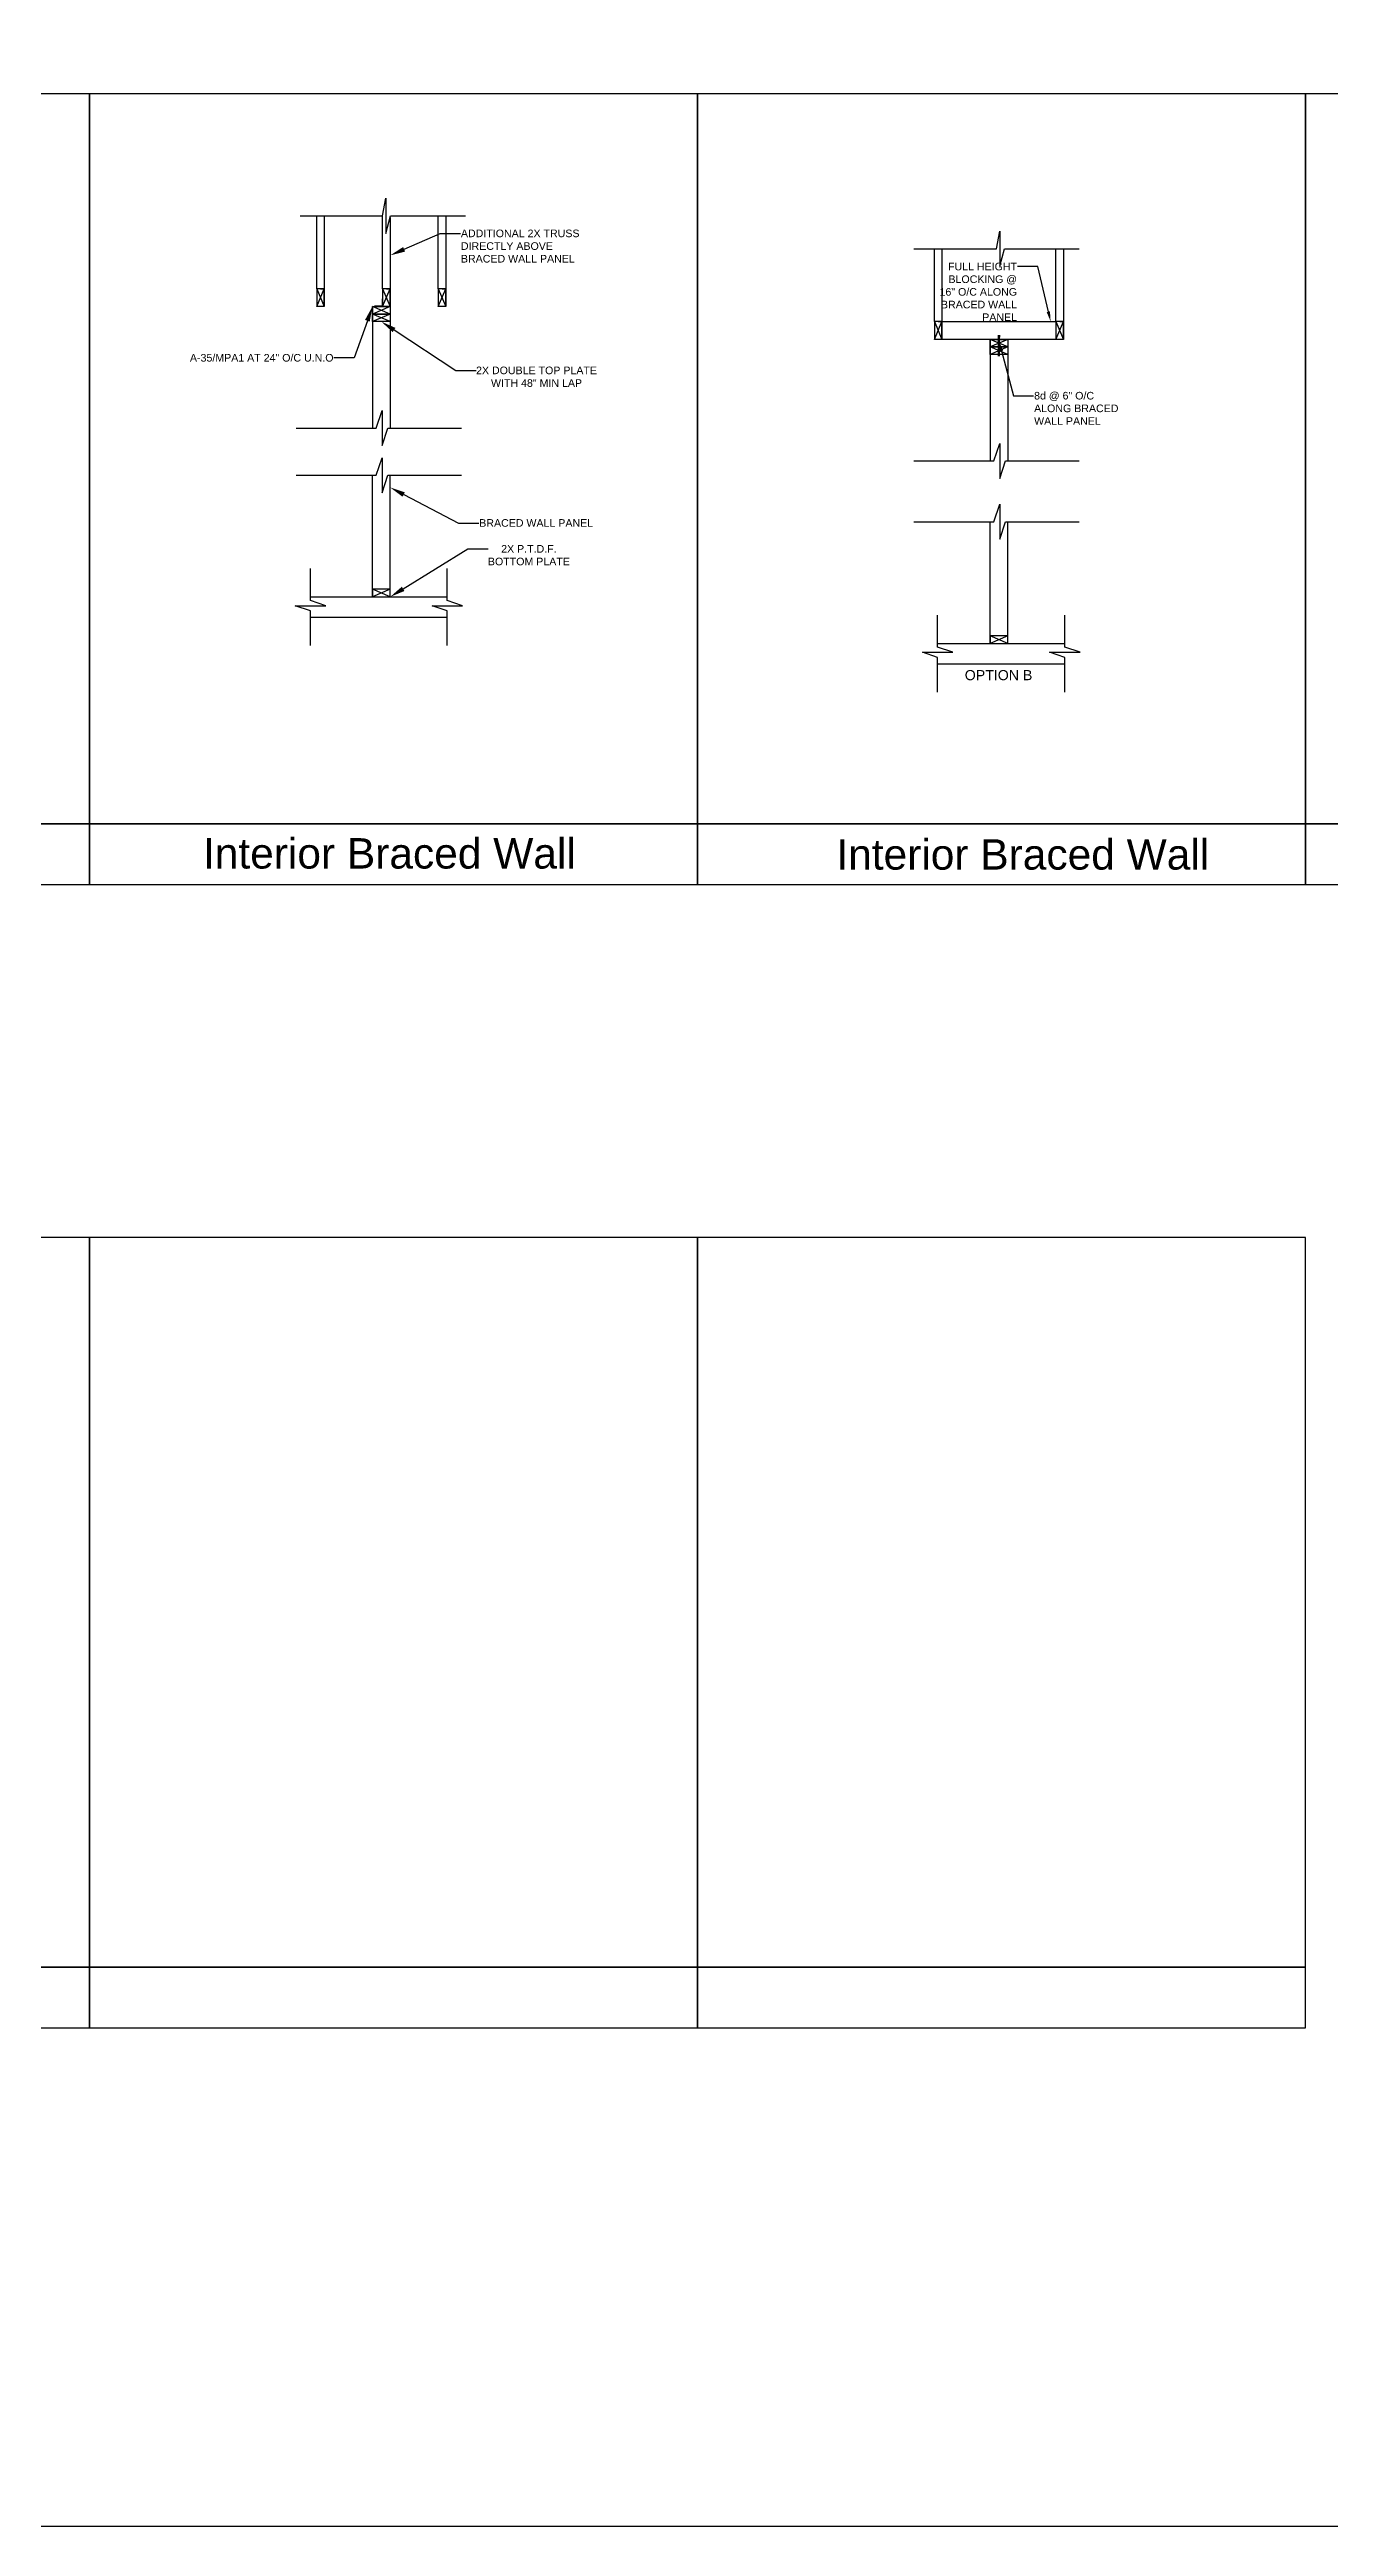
# Model space of a CAD drawing. Header units: inches. Extents: x -3572 to 2430, y -4559 to 3072.
# Drawn here: x 970.8 to 1223.4, y 424.9 to 913.7 of the extents above; entities that cross this region are included whole.
import ezdxf
from ezdxf import colors
from ezdxf.entities.mleader import LeaderData, LeaderLine
from ezdxf.math import Vec2, Vec3

# ---------------------------------------------------------------- set-up
doc = ezdxf.new("R2010")
doc.units = ezdxf.units.IN
doc.header["$MEASUREMENT"] = 0
for name, color, linetype in [('F.P. Room Labels', 7, 'Continuous'), ('OPTIONAL', 7, 'Continuous'), ('Roof Framing - Details', 7, 'Continuous')]:
    doc.layers.add(name, color=color, linetype=linetype)
doc.styles.get("Standard").update_dxf_attribs({"font": 'arial.ttf'})

msp = doc.modelspace()

# ---------------------------------------------------------------- hatches: boundary and pattern name
at = {"layer": 'Roof Framing - Details', "transparency": 33554636}
h = msp.add_hatch(color=256, dxfattribs=at)
h.dxf.hatch_style = 1
h.paths.add_polyline_path([(1036.50271, 864.50351), (1036.37771, 864.50351), (1036.37771, 863.12851), (1035.00271, 863.12851), (1035.00271, 863.00351), (1036.50271, 863.00351)])

# ---------------------------------------------------------------- linework, layer by layer
at = {"color": 3}
msp.add_lwpolyline([(35.18615, 1302.04569), (1585.71888, 1302.04569), (1585.71888, 424.91668), (35.18615, 424.91668)], close=True, dxfattribs=at)
for points in [[(858.62703, 904.92992), (858.62703, 760.92992), (978.62703, 760.92992), (978.62703, 904.92992), (858.62703, 904.92992)], [(978.62703, 904.92992), (978.62703, 760.92992), (1098.62703, 760.92992), (1098.62703, 904.92992), (978.62703, 904.92992)], [(1098.62703, 904.92992), (1098.62703, 760.92992), (1218.62703, 760.92992), (1218.62703, 904.92992), (1098.62703, 904.92992)], [(1218.62703, 904.92992), (1218.62703, 760.92992), (1338.62703, 760.92992), (1338.62703, 904.92992), (1218.62703, 904.92992)], [(858.62703, 760.92992), (858.62703, 748.92992), (978.62703, 748.92992), (978.62703, 760.92992), (858.62703, 760.92992)], [(978.62703, 760.92992), (978.62703, 748.92992), (1098.62703, 748.92992), (1098.62703, 760.92992), (978.62703, 760.92992)], [(1098.62703, 760.92992), (1098.62703, 748.92992), (1218.62703, 748.92992), (1218.62703, 760.92992), (1098.62703, 760.92992)], [(1218.62703, 760.92992), (1218.62703, 748.92992), (1338.62703, 748.92992), (1338.62703, 760.92992), (1218.62703, 760.92992)]]:
    msp.add_lwpolyline(points)
at = {"layer": 'F.P. Room Labels'}
for points in [[(858.62703, 679.28629), (858.62703, 535.28629), (978.62703, 535.28629), (978.62703, 679.28629), (858.62703, 679.28629)], [(978.62703, 679.28629), (978.62703, 535.28629), (1098.62703, 535.28629), (1098.62703, 679.28629), (978.62703, 679.28629)], [(1098.62703, 679.28629), (1098.62703, 535.28629), (1218.62703, 535.28629), (1218.62703, 679.28629), (1098.62703, 679.28629)], [(858.62703, 535.28629), (858.62703, 523.28629), (978.62703, 523.28629), (978.62703, 535.28629), (858.62703, 535.28629)], [(978.62703, 535.28629), (978.62703, 523.28629), (1098.62703, 523.28629), (1098.62703, 535.28629), (978.62703, 535.28629)], [(1098.62703, 535.28629), (1098.62703, 523.28629), (1218.62703, 523.28629), (1218.62703, 535.28629), (1098.62703, 535.28629)]]:
    msp.add_lwpolyline(points, dxfattribs=at)
at = {"layer": 'OPTIONAL'}
for p, q in [((1156.40526, 856.5088), (1156.40526, 832.5088)), ((1158.90526, 856.5088), (1159.60533, 856.5088)), ((1159.90526, 856.5088), (1159.90526, 832.5088)), ((1156.40526, 796.5088), (1156.40526, 820.5088)), ((1159.90526, 796.5088), (1159.90526, 820.5088)), ((1146.03996, 796.5088), (1171.15892, 796.5088)), ((1146.03996, 792.5088), (1171.15892, 792.5088))]:
    msp.add_line(p, q, dxfattribs=at)
at = {"layer": 'OPTIONAL', "lineweight": 100}
for p, q in [((1157.90526, 857.17126), (1158.40526, 857.17146)), ((1158.15526, 857.17136), (1158.15684, 853.17136))]:
    msp.add_line(p, q, dxfattribs=at)
at = {"layer": 'OPTIONAL'}
for points in [[(1141.37159, 874.3895), (1157.64843, 874.3895), (1158.30726, 877.8455), (1158.30726, 870.9335), (1159.23528, 874.3895), (1174.00857, 874.3895)], [(1146.90526, 874.3895), (1146.90526, 860.0088), (1145.40526, 860.0088), (1145.40526, 874.3895)], [(1170.90526, 874.3895), (1170.90526, 860.0088), (1169.40526, 860.0088), (1169.40526, 874.3895)], [(1146.15526, 860.0088), (1146.90526, 860.0088), (1145.40526, 860.0088), (1146.90526, 856.5088), (1146.90526, 860.0088)], [(1145.40526, 860.0088), (1145.40526, 856.5088), (1146.90526, 860.0088), (1146.90526, 856.5088), (1145.40526, 856.5088)], [(1146.90526, 860.0088), (1169.40526, 860.0088), (1169.40526, 856.5088), (1146.90526, 856.5088), (1146.90526, 860.0088)], [(1159.90526, 855.0088), (1156.40526, 856.5088), (1159.90526, 856.5088), (1159.90526, 855.0088), (1156.40526, 855.0088), (1156.40526, 856.5088), (1159.90526, 856.5088), (1156.40526, 855.0088)], [(1170.15526, 860.0088), (1170.90526, 860.0088), (1169.40526, 860.0088), (1170.90526, 856.5088), (1170.90526, 860.0088)], [(1169.40526, 860.0088), (1169.40526, 856.5088), (1170.90526, 860.0088), (1170.90526, 856.5088), (1169.40526, 856.5088)], [(1159.90526, 853.5088), (1156.40526, 855.0088), (1159.90526, 855.0088), (1159.90526, 853.5088), (1156.40526, 853.5088), (1156.40526, 855.0088), (1159.90526, 855.0088), (1156.40526, 853.5088)], [(1141.37159, 832.5088), (1157.15526, 832.5088), (1158.30726, 835.9648), (1158.30726, 829.0528), (1159.45926, 832.5088), (1174.00857, 832.5088)], [(1141.37159, 820.5088), (1157.15526, 820.5088), (1158.30726, 823.9648), (1158.30726, 817.0528), (1159.45926, 820.5088), (1174.00857, 820.5088)], [(1146.03996, 786.90824), (1146.03996, 793.7588), (1143.03996, 794.7588), (1149.03996, 794.7588), (1146.03996, 795.7588), (1146.03996, 802.0736)], [(1171.15892, 786.90824), (1171.15892, 793.7588), (1168.15892, 794.7588), (1174.15892, 794.7588), (1171.15892, 795.7588), (1171.15892, 802.0736)], [(1159.90526, 798.0088), (1156.40526, 796.5088), (1159.90526, 796.5088), (1159.90526, 798.0088), (1156.40526, 798.0088), (1156.40526, 796.5088), (1159.90526, 796.5088), (1156.40526, 798.0088)]]:
    msp.add_lwpolyline(points, dxfattribs=at)
at = {"layer": 'Roof Framing - Details'}
for p, q in [((1034.50271, 863.00351), (1034.50271, 839.00351)), ((1035.00271, 863.00351), (1035.00271, 863.12851)), ((1035.00271, 863.12851), (1036.37771, 863.12851)), ((1036.50271, 863.00351), (1036.50271, 864.50351)), ((1037.00271, 863.00351), (1037.70278, 863.00351)), ((1038.00271, 863.00351), (1038.00271, 839.00351)), ((1034.50271, 805.69998), (1034.50271, 829.69998)), ((1038.00271, 805.69998), (1038.00271, 829.69998)), ((1022.27282, 805.69998), (1049.25637, 805.69998)), ((1022.27282, 801.69998), (1049.25637, 801.69998))]:
    msp.add_line(p, q, dxfattribs=at)
for points in [[(1020.22586, 880.88422), (1036.50271, 880.88422), (1037.16153, 884.34022), (1037.16153, 877.42822), (1038.08956, 880.88422), (1052.86284, 880.88422)], [(1025.00271, 880.88422), (1025.00271, 866.50351), (1023.50271, 866.50351), (1023.50271, 880.88422)], [(1038.00271, 880.56078), (1038.00271, 866.50351), (1036.50271, 866.50351), (1036.50271, 880.88422)], [(1049.00271, 880.88422), (1049.00271, 866.50351), (1047.50271, 866.50351), (1047.50271, 880.88422)], [(1024.25271, 866.50351), (1025.00271, 866.50351), (1023.50271, 866.50351), (1025.00271, 863.00351), (1025.00271, 866.50351)], [(1023.50271, 866.50351), (1023.50271, 863.00351), (1025.00271, 866.50351), (1025.00271, 863.00351), (1023.50271, 863.00351)], [(1037.25271, 866.50351), (1038.00271, 866.50351), (1036.50271, 866.50351), (1038.00271, 863.00351), (1038.00271, 866.50351)], [(1036.50271, 866.50351), (1036.50271, 863.00351), (1038.00271, 866.50351), (1038.00271, 863.00351), (1036.50271, 863.00351)], [(1048.25271, 866.50351), (1049.00271, 866.50351), (1047.50271, 866.50351), (1049.00271, 863.00351), (1049.00271, 866.50351)], [(1047.50271, 866.50351), (1047.50271, 863.00351), (1049.00271, 866.50351), (1049.00271, 863.00351), (1047.50271, 863.00351)], [(1038.00271, 861.50351), (1034.50271, 863.00351), (1038.00271, 863.00351), (1038.00271, 861.50351), (1034.50271, 861.50351), (1034.50271, 863.00351), (1038.00271, 863.00351), (1034.50271, 861.50351)], [(1038.00271, 860.00351), (1034.50271, 861.50351), (1038.00271, 861.50351), (1038.00271, 860.00351), (1034.50271, 860.00351), (1034.50271, 861.50351), (1038.00271, 861.50351), (1034.50271, 860.00351)], [(1019.46904, 839.00351), (1035.25271, 839.00351), (1036.40471, 842.45951), (1036.40471, 835.54751), (1037.55671, 839.00351), (1052.10602, 839.00351)], [(1019.46904, 829.69998), (1035.25271, 829.69998), (1036.40471, 833.15598), (1036.40471, 826.24398), (1037.55671, 829.69998), (1052.10602, 829.69998)], [(1022.27282, 796.09943), (1022.27282, 802.94998), (1019.27282, 803.94998), (1025.27282, 803.94998), (1022.27282, 804.94998), (1022.27282, 811.26479)], [(1038.00271, 807.19998), (1034.50271, 805.69998), (1038.00271, 805.69998), (1038.00271, 807.19998), (1034.50271, 807.19998), (1034.50271, 805.69998), (1038.00271, 805.69998), (1034.50271, 807.19998)], [(1049.25637, 796.09943), (1049.25637, 802.94998), (1046.25637, 803.94998), (1052.25637, 803.94998), (1049.25637, 804.94998), (1049.25637, 811.26479)]]:
    msp.add_lwpolyline(points, dxfattribs=at)

# ---------------------------------------------------------------- texts
at = {"char_height": 6, "attachment_point": 1}
for insert in [(1001.04617, 758.07802), (1126.06266, 757.87088)]:
    msp.add_mtext_dynamic_manual_height_columns('Interior Braced Wall ', width=112.2279418, gutter_width=1, heights=[0], dxfattribs=dict(at, insert=insert))
at = {"layer": 'OPTIONAL', "insert": (1113.28843, 791.25138), "char_height": 2, "attachment_point": 1}
msp.add_mtext_dynamic_manual_height_columns('\\pxqc;OPTION B', width=89.5743417, gutter_width=1, heights=[0], dxfattribs=at)

# ---------------------------------------------------------------- leaders
at = {"layer": 'OPTIONAL'}
ml = msp.add_multileader_mtext('Standard', dxfattribs=at)
ml.set_content('FULL HEIGHT \\PBLOCKING @ \\P16" O/C ALONG \\PBRACED WALL \\PPANEL', color=256)
ml.set_leader_properties()
ml.build(insert=Vec2(0, 0))
ml.multileader.update_dxf_attribs({"dogleg_length": 3.98438, "arrow_head_size": 2})
ctx = ml.context
ctx.base_point, ctx.char_height, ctx.arrow_head_size, ctx.landing_gap_size, ctx.plane_origin = Vec3(1146.69312, 870.88268), 1.5, 2, 0.09, Vec3(1165.18749, 860.20404)
ctx.text_align_type = 2
notes = []
notes.append((ctx, [(1, (1, 1, 0), (1165.79918, 870.88268), (-1, 0), 3.98438, [(0, [(1168.35986, 860.0088)], 0, [])])]))
ctx.mtext.insert, ctx.mtext.width, ctx.mtext.alignment, ctx.mtext.flow_direction = Vec3(1161.7248, 871.63268), 25.8403814, 3, 5
ml = msp.add_multileader_mtext('Standard', dxfattribs=at)
ml.set_content('8d @ 6" O/C \\PALONG BRACED \\PWALL PANEL', color=256)
ml.set_leader_properties()
ml.build(insert=Vec2(0, 0))
ml.multileader.update_dxf_attribs({"dogleg_length": 3.98438, "arrow_head_size": 2})
ctx = ml.context
ctx.base_point, ctx.char_height, ctx.arrow_head_size, ctx.landing_gap_size, ctx.plane_origin = Vec3(1164.99961, 845.39409), 1.5, 2, 0.09, Vec3(1160.90526, 856.15074)
notes.append((ctx, [(0, (1, 1, 0), (1161.01523, 845.39409), (1, 0), 3.98438, [(0, [(1158.15526, 856.15074)], 0, [])])]))
ctx.mtext.insert, ctx.mtext.flow_direction = Vec3(1165.08961, 846.1446), 5
at = {"layer": 'Roof Framing - Details'}
ml = msp.add_multileader_mtext('Standard', dxfattribs=at)
ml.set_content('ADDITIONAL 2X TRUSS \\PDIRECTLY ABOVE\\PBRACED WALL PANEL', color=256)
ml.set_leader_properties()
ml.build(insert=Vec2(0, 0))
ml.multileader.update_dxf_attribs({"dogleg_length": 3.98438, "arrow_head_size": 3})
ctx = ml.context
ctx.base_point, ctx.char_height, ctx.arrow_head_size, ctx.landing_gap_size, ctx.plane_origin = Vec3(1051.87245, 877.40876), 1.5, 3, 0.09, Vec3(1038.00271, 873.07935)
notes.append((ctx, [(0, (1, 1, 0), (1047.88807, 877.40876), (1, 0), 3.98438, [(0, [(1038.00271, 873.07935)], 0, [])])]))
ctx.mtext.insert, ctx.mtext.flow_direction = Vec3(1051.96245, 878.17155), 5
ml = msp.add_multileader_mtext('Standard', dxfattribs=at)
ml.set_content('A-35/MPA1 AT 24" O/C U.N.O', color=256)
ml.set_leader_properties()
ml.build(insert=Vec2(0, 0))
ml.multileader.update_dxf_attribs({"dogleg_length": 3.98438, "arrow_head_size": 3})
ctx = ml.context
ctx.base_point, ctx.char_height, ctx.arrow_head_size, ctx.landing_gap_size, ctx.plane_origin = Vec3(998.4773, 852.85878), 1.5, 3, 0.09, Vec3(1035.50271, 863.75351)
ctx.text_align_type = 2
notes.append((ctx, [(1, (1, 1, 0), (1030.88997, 852.85878), (-1, 0), 3.98438, [(0, [(1034.50271, 863.00351)], 0, [])])]))
ctx.mtext.insert, ctx.mtext.alignment, ctx.mtext.flow_direction = Vec3(1026.81559, 853.62208), 3, 5
ml = msp.add_multileader_mtext('Standard', dxfattribs=at)
ml.set_content('2X DOUBLE TOP PLATE \\PWITH 48" MIN LAP', color=256)
ml.set_leader_properties()
ml.build(insert=Vec2(0, 0))
ml.multileader.update_dxf_attribs({"dogleg_length": 3.98438, "arrow_head_size": 3})
ctx = ml.context
ctx.base_point, ctx.char_height, ctx.arrow_head_size, ctx.landing_gap_size, ctx.plane_origin = Vec3(1054.94377, 850.37477), 1.5, 3, 0.09, Vec3(1039.00271, 860.00351)
ctx.text_align_type = 1
notes.append((ctx, [(0, (1, 1, 0), (1050.9594, 850.37477), (1, 0), 3.98438, [(0, [(1036.25271, 860.00351)], 0, [])])]))
ctx.mtext.insert, ctx.mtext.alignment, ctx.mtext.flow_direction = Vec3(1066.88336, 851.13756), 2, 5
ml = msp.add_multileader_mtext('Standard', dxfattribs=at)
ml.set_content('BRACED WALL PANEL', color=256)
ml.set_leader_properties()
ml.build(insert=Vec2(0, 0))
ml.multileader.update_dxf_attribs({"dogleg_length": 3.98438, "arrow_head_size": 3})
ctx = ml.context
ctx.base_point, ctx.char_height, ctx.arrow_head_size, ctx.landing_gap_size, ctx.plane_origin = Vec3(1055.49276, 820.26637), 1.5, 3, 0.09, Vec3(1038.00271, 822.22949)
notes.append((ctx, [(0, (1, 1, 0), (1051.50839, 820.26637), (1, 0), 3.98438, [(0, [(1038.00271, 827.27527)], 0, [])])]))
ctx.mtext.insert, ctx.mtext.flow_direction = Vec3(1055.58276, 821.02916), 5
ml = msp.add_multileader_mtext('Standard', dxfattribs=at)
ml.set_content('2X P.T.D.F. \\PBOTTOM PLATE', color=256)
ml.set_leader_properties()
ml.build(insert=Vec2(0, 0))
ml.multileader.update_dxf_attribs({"dogleg_length": 3.98438, "arrow_head_size": 3})
ctx = ml.context
ctx.base_point, ctx.char_height, ctx.arrow_head_size, ctx.landing_gap_size, ctx.plane_origin = Vec3(1057.32754, 815.16073), 1.5, 3, 0.09, Vec3(1039.00271, 784.62827)
ctx.text_align_type = 1
notes.append((ctx, [(0, (1, 1, 0), (1053.34317, 815.16073), (1, 0), 3.98438, [(0, [(1038.00271, 805.69998)], 0, [])])]))
ctx.mtext.insert, ctx.mtext.alignment, ctx.mtext.flow_direction = Vec3(1065.37644, 815.92352), 2, 5
for ctx, leaders in notes:
    for number, flags, end, landing, length, lines in leaders:
        leader = LeaderData()
        leader.index, (leader.has_last_leader_line, leader.has_dogleg_vector, leader.attachment_direction) = number, flags
        leader.last_leader_point, leader.dogleg_vector, leader.dogleg_length = Vec3(end), Vec3(landing), length
        for number, points, colour, breaks in lines:
            line = LeaderLine()
            line.index, line.vertices, line.color, line.breaks = number, Vec3.list(points), colors.encode_raw_color(colour), breaks
            leader.lines.append(line)
        ctx.leaders.append(leader)

doc.saveas('drawing.dxf')
